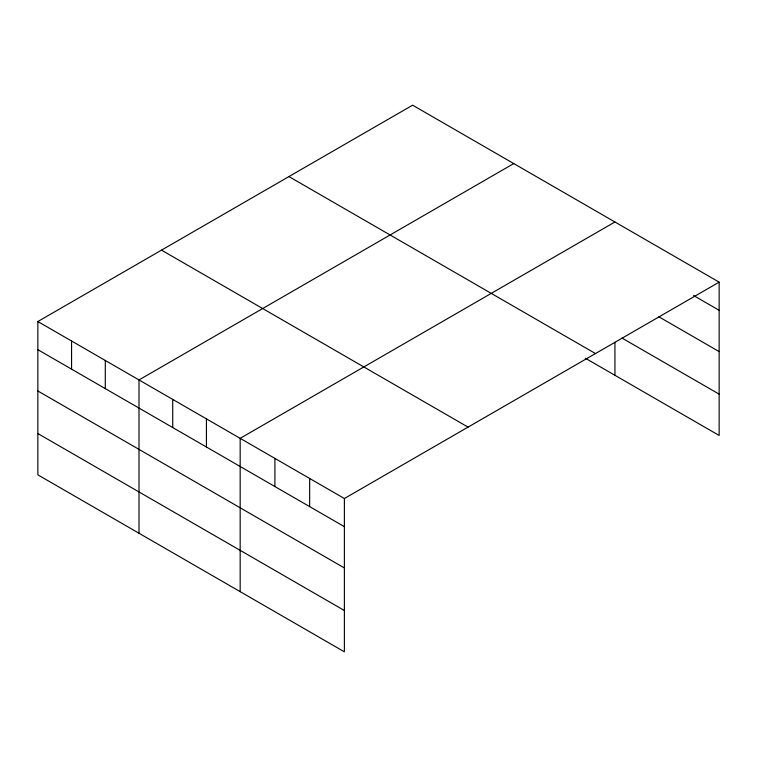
<?xml version="1.0" encoding="UTF-8"?>
<svg xmlns="http://www.w3.org/2000/svg" width="757" height="757" viewBox="0 0 757 757"><rect width="100%" height="100%" fill="white"/><g stroke="black" fill="none" stroke-linecap="round" stroke-linejoin="round"><path stroke-width="1.14" d="M37.85 321.536L344.388 498.522L344.388 651.824L37.85 474.847L37.85 321.536L412.612 105.176L719.15 282.153L719.15 435.464L585.293 358.184M513.766 163.578L139.004 379.938L139.004 533.25M614.93 221.981L240.168 438.341L240.168 591.652M344.388 498.522L719.15 282.153M693.601 295.542L719.15 310.294M658.864 316.795L719.15 351.598M622.084 338.114L719.15 394.151M288.937 176.57L595.475 353.557M161.525 250.141L468.063 427.118M37.85 349.677L344.388 526.664M37.85 390.981L344.388 567.968M37.85 433.543L344.388 610.521M614.93 342.24L614.93 375.292M309.651 478.462L309.651 506.603M274.905 458.401L274.905 486.543M206.443 418.876L206.443 447.018M172.728 399.412L172.728 427.554M105.289 360.474L105.289 388.615M71.565 341.01L71.565 369.151"/></g></svg>
